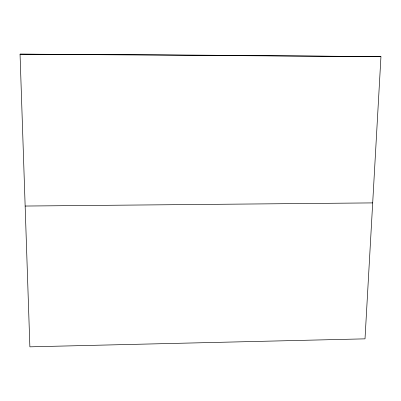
<?xml version="1.0" encoding="UTF-8"?>
<svg xmlns="http://www.w3.org/2000/svg" width="401" height="401" viewBox="0 0 401 401"><rect width="100%" height="100%" fill="white"/><g stroke="black" fill="none" stroke-linecap="round" stroke-linejoin="round"><path stroke-width="0.6" d="M380.95 56.646L365.01 338.85L29.874 346.835L20.05 54.165L156.46 54.802L380.95 56.646L20.05 54.165M25.148 206.044L372.689 202.901"/></g></svg>
